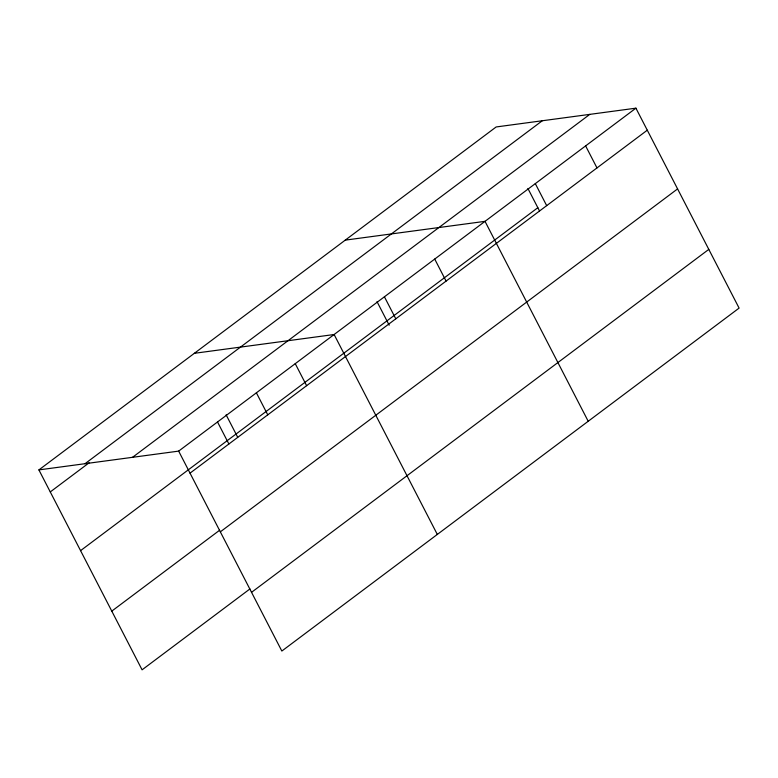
<?xml version="1.0" encoding="UTF-8"?>
<svg xmlns="http://www.w3.org/2000/svg" width="778" height="778" viewBox="0 0 778 778"><rect width="100%" height="100%" fill="white"/><g stroke="black" fill="none" stroke-linecap="round" stroke-linejoin="round"><path stroke-width="1.17" d="M38.9 469.902L496.16 126.96L635.918 108.171L739.1 308.098L281.84 651.04L178.658 451.114L38.9 469.902L142.082 669.829L249.942 588.936M85.016 463.707L542.276 120.765M50.269 491.929L89.139 462.784M132.532 457.318L589.792 114.376M178.658 451.114L635.918 108.171M80.572 550.639L537.831 207.697M190.026 473.141L647.286 130.198M111.789 611.119L219.639 530.226M220.32 531.851L677.58 188.908M251.537 592.33L708.797 249.388M345.267 240.13L485.015 221.341L588.207 421.268M194.364 353.309L334.122 334.521L437.314 534.437M585.61 145.894L596.979 167.922M535.313 183.618L546.681 205.645M527.912 188.48L539.504 210.935M434.717 259.064L446.086 281.091M384.42 296.788L395.788 318.815M377.019 301.65L389.165 325.185M295.251 363.666L306.62 385.694M256.39 392.812L267.758 414.839M226.116 414.82L237.708 437.275M217.519 421.968L228.888 443.995"/></g></svg>
